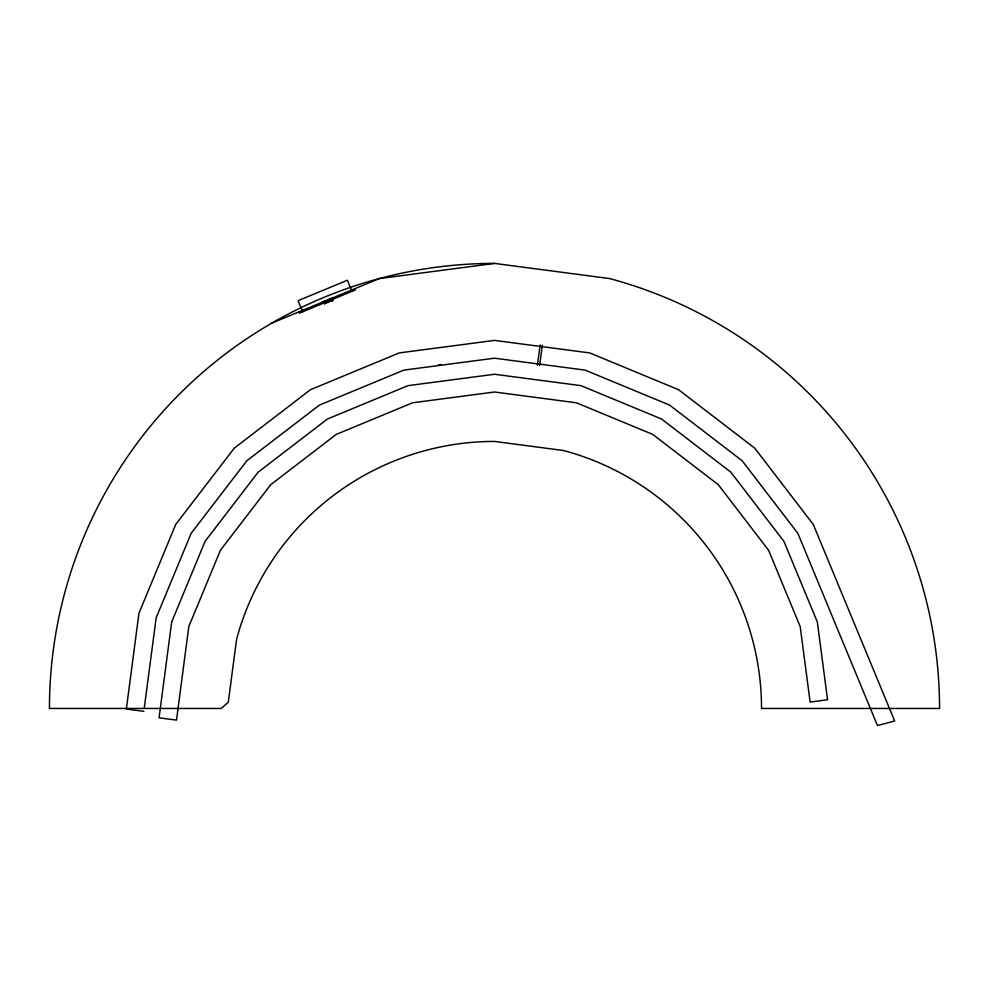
<?xml version="1.0" encoding="UTF-8"?>
<svg xmlns="http://www.w3.org/2000/svg" width="989" height="989" viewBox="0 0 989 989"><rect width="100%" height="100%" fill="white"/><g stroke="black" fill="none" stroke-linecap="round" stroke-linejoin="round"><path stroke-width="1.48" d="M126.419 708.458L138.967 613.205L175.733 524.43L234.232 448.19L310.459 389.703L399.235 352.925L494.5 340.389L589.765 352.925L678.541 389.703L754.768 448.19L813.267 524.43L894.674 720.981L877.478 725.592L797.851 533.331L742.183 460.787L669.64 405.119L585.154 370.121L494.5 358.191L403.846 370.121L319.36 405.119L246.817 460.787L191.149 533.331L156.163 617.804L144.221 708.458M537.435 365.262L540.105 344.976M539.648 365.559L542.318 345.26M271.975 323.044L379.319 278.577L494.5 263.408L609.681 278.577A445.05 445.05 0 0 1 939.55 708.458L761.53 708.458A267.03 267.03 0 0 0 563.606 450.527L494.5 441.428A267.03 267.03 0 0 0 236.569 639.351L228.286 702.252L221.202 708.458L49.45 708.458A445.05 445.05 0 0 1 494.5 263.408M325.233 302.424L299.333 313.154L298.826 311.918M331.55 299.803L355.36 289.938L354.853 288.714M323.032 303.03L333.219 298.925M324.095 302.696L324.565 303.846M324.738 302.918L324.973 303.512L324.726 302.918L331.933 300.026L332.168 300.619M324.775 303.03L324.046 302.572M331.698 299.482L332.638 300.433C328.385 299.964 323.44 306.194 324.503 302.374M324.911 303.363L332.588 300.335M326.024 302.955L325.814 301.855M328.014 300.965L328.595 301.88M330.413 300.001L331.117 301.2M332.588 300.619L332.316 299.939L332.687 300.582M438.251 365.139L440.859 364.508M126.345 709.026L143.85 711.338M352.022 291.335L347.423 280.233L298.085 300.668L302.683 311.77M328.422 301.435L328.212 300.891M333.12 298.69L332.737 297.998M332.341 298.159L332.724 299.123M323.119 301.868L323.551 302.819M322.723 302.028L323.106 302.993M322.488 302.127L322.797 302.844M171.678 621.97L159.068 717.829L176.499 720.116L188.812 626.556L220.436 550.23L270.726 484.684L336.272 434.394L412.598 402.783L494.5 392.003L576.402 402.783L652.728 434.394L718.274 484.684L768.564 550.23L800.188 626.556L810.127 702.066L827.558 699.767L817.322 621.97L783.931 541.366L730.822 472.149L661.604 419.039L581 385.648L494.5 374.262L408 385.648L327.396 419.039L258.178 472.149L205.069 541.366L171.678 621.97M333.07 297.874L322.414 302.152L322.711 302.881L333.367 298.591L332.972 297.912"/></g></svg>
